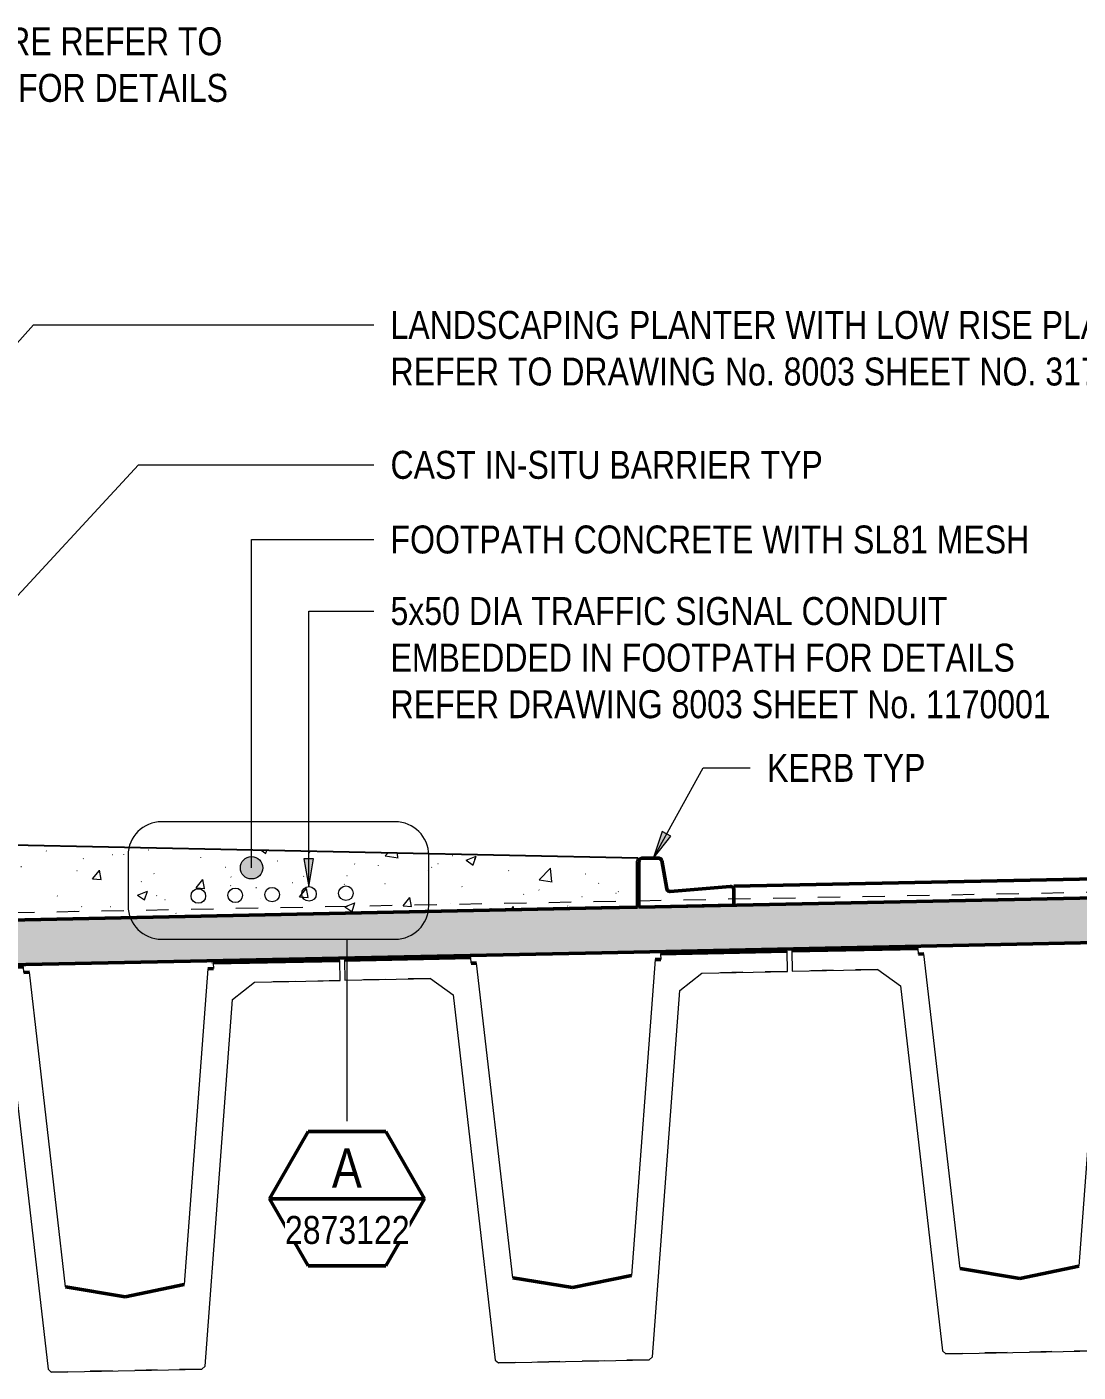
# Model space of a CAD drawing. Header units: metres. Extents: x -1215.1 to -1160.7, y 0 to 26.6.
# Drawn here: x -1209.93 to -1205.23, y 19.72 to 25.74 of the extents above; entities that cross this region are included whole.
import ezdxf

# ---------------------------------------------------------------- set-up
doc = ezdxf.new("R2010")
doc.units = ezdxf.units.M
doc.linetypes.add('JacobsDash', pattern=[0.0045, 0.003, -0.0015])
for name, color, linetype, lineweight in [('A-ANNO-SYMB', 7, 'Continuous', 9), ('A-DETL', 7, 'Continuous', 13), ('A-DETL-GENF', 7, 'Continuous', 9), ('A-FLOR', 7, 'Continuous', 50), ('A-FLOR-PATT', 7, 'Continuous', 50), ('A-ROOF', 7, 'Continuous', 50), ('G-ANNO-TEXT', 7, 'Continuous', 9), ('S-BEAM', 7, 'Continuous', 50), ('S-BEAM-HDLN', 7, 'JacobsDash', 18)]:
    doc.layers.add(name, color=color, linetype=linetype, lineweight=lineweight)
doc.styles.add('Arial Narrow', font='ARIALN.TTF', dxfattribs={"height": 0.125})
doc.styles.add('Arial Narrow_1', font='ARIALN.TTF', dxfattribs={"height": 0.175})

# ---------------------------------------------------------------- blocks, each defined once
blk = doc.blocks.new('Kerb_North - Kerb_North-5241467-DRG-2873122 - SECTION 1')
at = {"layer": 'A-ROOF'}
for p, q in [((-1207.1949, 22.0085), (-1207.1951, 21.804)), ((-1207.1799, 22.0229), (-1207.1074, 22.0228)), ((-1207.1074, 22.0228), (-1207.1799, 22.0229)), ((-1207.0707, 21.8864), (-1207.093, 22.0117)), ((-1207.0546, 21.8741), (-1206.7863, 21.8964)), ((-1206.7863, 21.8964), (-1207.0546, 21.874)), ((-1206.7701, 21.8822), (-1206.7701, 21.8823)), ((-1206.7701, 21.8127), (-1206.77, 21.8814)), ((-1207.1951, 21.804), (-1206.7701, 21.8127)), ((-1207.1951, 21.804), (-1207.1951, 21.804))]:
    blk.add_line(p, q, dxfattribs=at)
at = {"layer": 'A-ROOF', "flags": 128}
for points in [[(-1207.1799, 22.0229), (-1207.1837, 22.0224), (-1207.1872, 22.0209), (-1207.1903, 22.0187), (-1207.1927, 22.0157), (-1207.1942, 22.0122), (-1207.1949, 22.0085)], [(-1207.1903, 22.0187), (-1207.1872, 22.021), (-1207.1837, 22.0224), (-1207.1799, 22.0229)], [(-1207.1074, 22.0228), (-1207.1036, 22.0223), (-1207.1, 22.0208), (-1207.0969, 22.0185)], [(-1207.093, 22.0117), (-1207.0945, 22.0153), (-1207.0969, 22.0184), (-1207.1, 22.0208), (-1207.1036, 22.0223), (-1207.1074, 22.0228)], [(-1207.0546, 21.874), (-1207.0583, 21.8742), (-1207.0618, 21.8752), (-1207.065, 21.8771), (-1207.0677, 21.8797), (-1207.0696, 21.8829), (-1207.0707, 21.8864)], [(-1207.065, 21.8772), (-1207.0618, 21.8753), (-1207.0583, 21.8742), (-1207.0546, 21.8741)], [(-1206.7863, 21.8964), (-1206.7828, 21.8963), (-1206.7794, 21.8953), (-1206.7763, 21.8936)], [(-1206.77, 21.8814), (-1206.7705, 21.8849), (-1206.7717, 21.8882), (-1206.7737, 21.8912), (-1206.7763, 21.8936), (-1206.7793, 21.8953), (-1206.7828, 21.8962), (-1206.7863, 21.8964)]]:
    blk.add_lwpolyline(points, dxfattribs=at)
blk = doc.blocks.new('06_SFR_GCT_Girder_SuperT_BR08Edge_CS - Super T - 1815-6267083-DRG-2873122 - SECTION 1')
at = {"layer": 'S-BEAM'}
for p, q in [((-1206.5118, 21.6076), (-1205.9461, 21.6189)), ((-1206.5118, 21.6076), (-1206.5118, 21.6076)), ((-1205.9461, 21.6189), (-1205.9461, 21.6189)), ((-1205.1225, 21.6104), (-1205.0975, 21.6109)), ((-1205.1225, 21.6103), (-1205.1225, 21.6104)), ((-1205.098, 21.6359), (-1204.5322, 21.6472)), ((-1205.098, 21.6359), (-1205.098, 21.6358)), ((-1204.5322, 21.6472), (-1204.5322, 21.6471)), ((-1205.9456, 21.5939), (-1205.9206, 21.5944)), ((-1205.9206, 21.5944), (-1205.9206, 21.5944)), ((-1205.7588, 20.187), (-1205.4924, 20.1427)), ((-1205.7588, 20.187), (-1205.7588, 20.1869)), ((-1205.4924, 20.1427), (-1205.2279, 20.1976)), ((-1205.2279, 20.1976), (-1205.2279, 20.1976)), ((-1205.4924, 20.1427), (-1205.4923, 20.1426))]:
    blk.add_line(p, q, dxfattribs=at)
at = {"layer": 'S-BEAM', "lineweight": 18}
for p, q in [((-1205.9461, 21.6189), (-1206.5118, 21.6076)), ((-1206.5118, 21.6076), (-1206.51, 21.5176)), ((-1205.9456, 21.5939), (-1205.9461, 21.6189)), ((-1205.1225, 21.6103), (-1205.2279, 20.1976)), ((-1205.0975, 21.6108), (-1205.1225, 21.6103)), ((-1204.5322, 21.6471), (-1205.098, 21.6358)), ((-1205.098, 21.6358), (-1205.0975, 21.6108)), ((-1204.5304, 21.5572), (-1204.5322, 21.6471)), ((-1205.9206, 21.5944), (-1205.9456, 21.5939)), ((-1205.7588, 20.1869), (-1205.9206, 21.5944)), ((-1205.0124, 21.4725), (-1204.914, 21.5495)), ((-1204.914, 21.5495), (-1204.5304, 21.5572)), ((-1206.51, 21.5176), (-1206.1265, 21.5252)), ((-1206.1265, 21.5252), (-1206.025, 21.4523)), ((-1206.025, 21.4523), (-1205.8373, 19.8186)), ((-1205.1348, 19.8327), (-1205.0124, 21.4725)), ((-1205.4923, 20.1426), (-1205.7588, 20.1869)), ((-1205.2279, 20.1976), (-1205.4923, 20.1426)), ((-1205.8373, 19.8186), (-1205.8228, 19.8059)), ((-1205.8228, 19.8059), (-1205.1487, 19.8194)), ((-1205.1487, 19.8194), (-1205.1348, 19.8327))]:
    blk.add_line(p, q, dxfattribs=at)
at = {"layer": 'S-BEAM-HDLN'}
for p, q in [((-1204.5304, 21.5572), (-1204.9137, 21.5495)), ((-1206.1268, 21.5253), (-1206.51, 21.5176)), ((-1205.4924, 20.1427), (-1205.4923, 20.1426)), ((-1205.1488, 19.8195), (-1205.8227, 19.806))]:
    blk.add_line(p, q, dxfattribs=at)
blk = doc.blocks.new('06_SFR_GCT_Girder_SuperT_BR08Edge_CS - Super T - 1815-6266581-DRG-2873122 - SECTION 1')
at = {"layer": 'S-BEAM'}
for p, q in [((-1207.098, 21.595), (-1206.5322, 21.6063)), ((-1206.5322, 21.6063), (-1206.5322, 21.6062)), ((-1208.5118, 21.5667), (-1207.9461, 21.578)), ((-1208.5118, 21.5667), (-1208.5118, 21.5667)), ((-1207.9461, 21.578), (-1207.9461, 21.578)), ((-1207.9456, 21.553), (-1207.9206, 21.5535)), ((-1207.9206, 21.5535), (-1207.9206, 21.5535)), ((-1207.1225, 21.5695), (-1207.0975, 21.57)), ((-1207.1225, 21.5694), (-1207.1225, 21.5695)), ((-1207.098, 21.595), (-1207.098, 21.5949)), ((-1207.7588, 20.1461), (-1207.4923, 20.1018)), ((-1207.7588, 20.1461), (-1207.7588, 20.146)), ((-1207.4923, 20.1018), (-1207.2279, 20.1567)), ((-1207.4923, 20.1018), (-1207.4923, 20.1017)), ((-1207.2279, 20.1567), (-1207.2279, 20.1567))]:
    blk.add_line(p, q, dxfattribs=at)
at = {"layer": 'S-BEAM', "lineweight": 18}
for p, q in [((-1206.5322, 21.6062), (-1207.098, 21.5949)), ((-1206.5304, 21.5163), (-1206.5322, 21.6062)), ((-1207.9461, 21.578), (-1208.5118, 21.5667)), ((-1208.5118, 21.5667), (-1208.51, 21.4767)), ((-1207.9456, 21.553), (-1207.9461, 21.578)), ((-1207.9206, 21.5535), (-1207.9456, 21.553)), ((-1207.7588, 20.146), (-1207.9206, 21.5535)), ((-1207.1225, 21.5694), (-1207.2279, 20.1567)), ((-1207.0975, 21.5699), (-1207.1225, 21.5694)), ((-1207.098, 21.5949), (-1207.0975, 21.5699)), ((-1208.51, 21.4767), (-1208.1265, 21.4843)), ((-1208.1265, 21.4843), (-1208.025, 21.4114)), ((-1207.0124, 21.4316), (-1206.914, 21.5086)), ((-1206.914, 21.5086), (-1206.5304, 21.5163)), ((-1207.1348, 19.7918), (-1207.0124, 21.4316)), ((-1208.025, 21.4114), (-1207.8372, 19.7777)), ((-1207.4923, 20.1017), (-1207.7588, 20.146)), ((-1207.2279, 20.1567), (-1207.4923, 20.1017)), ((-1207.8372, 19.7777), (-1207.8228, 19.765)), ((-1207.8228, 19.765), (-1207.1487, 19.7785)), ((-1207.1487, 19.7785), (-1207.1348, 19.7918))]:
    blk.add_line(p, q, dxfattribs=at)
at = {"layer": 'S-BEAM-HDLN'}
for p, q in [((-1208.1268, 21.4844), (-1208.51, 21.4767)), ((-1206.5304, 21.5163), (-1206.9137, 21.5087)), ((-1207.4923, 20.1018), (-1207.4923, 20.1017)), ((-1207.1488, 19.7786), (-1207.8227, 19.7651))]:
    blk.add_line(p, q, dxfattribs=at)
blk = doc.blocks.new('06_SFR_GCT_Girder_SuperT_BR08Edge_CS - Super T - 1815-6266069-DRG-2873122 - SECTION 1')
at = {"layer": 'S-BEAM'}
for p, q in [((-1209.098, 21.5539), (-1208.5322, 21.5652)), ((-1209.098, 21.5539), (-1209.098, 21.5538)), ((-1208.5322, 21.5652), (-1208.5322, 21.5651)), ((-1210.5118, 21.5256), (-1209.9461, 21.5369)), ((-1210.5118, 21.5255), (-1210.5118, 21.5256)), ((-1209.9461, 21.5368), (-1209.9461, 21.5369)), ((-1209.9456, 21.5119), (-1209.9206, 21.5124)), ((-1209.9206, 21.5124), (-1209.9206, 21.5123)), ((-1209.1225, 21.5284), (-1209.0975, 21.5289)), ((-1209.1225, 21.5283), (-1209.1225, 21.5284)), ((-1209.7588, 20.105), (-1209.4923, 20.0606)), ((-1209.7588, 20.105), (-1209.7588, 20.1049)), ((-1209.4923, 20.0606), (-1209.2279, 20.1156)), ((-1209.2279, 20.1156), (-1209.2279, 20.1155)), ((-1209.4923, 20.0606), (-1209.4923, 20.0606))]:
    blk.add_line(p, q, dxfattribs=at)
at = {"layer": 'S-BEAM', "lineweight": 18}
for p, q in [((-1208.5322, 21.5651), (-1209.098, 21.5538)), ((-1209.098, 21.5538), (-1209.0975, 21.5288)), ((-1208.5304, 21.4751), (-1208.5322, 21.5651)), ((-1209.9461, 21.5368), (-1210.5118, 21.5255)), ((-1210.5118, 21.5255), (-1210.51, 21.4355)), ((-1209.9456, 21.5118), (-1209.9461, 21.5368)), ((-1209.9206, 21.5123), (-1209.9456, 21.5118)), ((-1209.7588, 20.1049), (-1209.9206, 21.5123)), ((-1209.1225, 21.5283), (-1209.2279, 20.1155)), ((-1209.0975, 21.5288), (-1209.1225, 21.5283)), ((-1210.51, 21.4355), (-1210.1265, 21.4432)), ((-1210.1265, 21.4432), (-1210.025, 21.3702)), ((-1209.0124, 21.3905), (-1208.914, 21.4675)), ((-1208.914, 21.4675), (-1208.5304, 21.4751)), ((-1210.025, 21.3702), (-1209.8372, 19.7366)), ((-1209.1347, 19.7507), (-1209.0124, 21.3905)), ((-1209.4923, 20.0606), (-1209.7588, 20.1049)), ((-1209.2279, 20.1155), (-1209.4923, 20.0606)), ((-1209.8227, 19.7239), (-1209.1487, 19.7374)), ((-1209.1487, 19.7374), (-1209.1347, 19.7507)), ((-1209.8372, 19.7366), (-1209.8227, 19.7239))]:
    blk.add_line(p, q, dxfattribs=at)
at = {"layer": 'S-BEAM-HDLN'}
for p, q in [((-1210.1267, 21.4433), (-1210.51, 21.4356)), ((-1208.5304, 21.4752), (-1208.9137, 21.4675)), ((-1209.4923, 20.0606), (-1209.4923, 20.0606)), ((-1209.1488, 19.7374), (-1209.8227, 19.724))]:
    blk.add_line(p, q, dxfattribs=at)
blk = doc.blocks.new('Drafting View - SheetRef-4900799-DRG-2873122 - SECTION 1')
at = {"layer": 'A-ANNO-SYMB', "lineweight": 50}
for p, q in [((-1208.6736, 20.7996), (-1208.8469, 20.4994)), ((-1208.3273, 20.7996), (-1208.6736, 20.7996)), ((-1208.1541, 20.4996), (-1208.3273, 20.7996)), ((-1208.8469, 20.4996), (-1208.1541, 20.4996)), ((-1208.8469, 20.4994), (-1208.6737, 20.1996)), ((-1208.3273, 20.1996), (-1208.1541, 20.4996)), ((-1208.6737, 20.1996), (-1208.3273, 20.1996))]:
    blk.add_line(p, q, dxfattribs=at)

msp = doc.modelspace()

# ---------------------------------------------------------------- hatches: boundary and pattern name
at = {"layer": 'A-DETL-GENF'}
h = msp.add_hatch(dxfattribs=at)
h.set_pattern_fill('FP_2', color=256, style=0, pattern_type=2)
h.set_pattern_definition([(50, (-1197.578, 10.849), (0.462752, -0.040482), [0.04839, -0.53226]), (355, (-1197.578, 10.849), (-0.089515, 0.485288), [0.03871, -0.42581]), (100.451, (-1197.54, 10.846), (0.373239, 0.444792), [0.04112, -0.45235]), (46.184, (-1197.578, 10.979), (0.688537, -0.106788), [0.07258, -0.79839]), (96.636, (-1197.521, 10.97), (0.603004, 0.628464), [0.06168, -0.67852]), (351.184, (-1197.578, 10.979), (0.603003, 0.628458), [0.05806, -0.63871]), (21, (-1197.514, 10.946), (0.385096, -0.259757), [0.04839, -0.53226]), (326, (-1197.514, 10.946), (0.156981, 0.46784), [0.03871, -0.42581]), (71.451, (-1197.482, 10.925), (0.542082, 0.208074), [0.04112, -0.45235]), (37.5, (-1197.578, 10.849), (0.0078486, 0.2147693), [0.00168, -0.41897, 0.00168, -0.43058, -0.42742]), (37.5, (-1197.578, 10.849), (0.0078486, 0.2147693), [-0.8529, 0.00168, -0.42574]), (7.5, (-1197.578, 10.849), (0.1697183, 0.2544596), [0.00168, -0.24477, 0.00168, -0.40929, -0.1629]), (7.5, (-1197.578, 10.849), (0.1697183, 0.2544596), [-0.65742, 0.00168, -0.16123]), (327.5, (-1197.722, 10.849), (0.344396, -0.014553), [0.00168, -0.15961, 0.00168, -0.50155, -0.66774]), (327.5, (-1197.722, 10.849), (0.344396, -0.014553), [-0.66451, 0.00168, -0.66606]), (317.5, (-1197.787, 10.849), (0.376253, 0.064585), [0.00168, -0.208, 0.00168, -0.33252, -0.47419]), (317.5, (-1197.787, 10.849), (0.376253, 0.064585), [-0.54387, 0.00168, -0.47252])])
h.paths.add_polyline_path([(-1210.2076, 21.7418), (-1207.2053, 21.8033), (-1207.2049, 22.0122), (-1207.204, 22.0157), (-1207.2014, 22.0212), (-1207.2001, 22.0233), (-1207.4896, 22.0293), (-1210.1976, 22.0852), (-1210.1976, 21.745), (-1210.2076, 21.745), (-1210.2076, 21.7419)])
h.paths.add_polyline_path([(-1207.1953, 21.8036), (-1207.195, 21.804), (-1207.1944, 22.0121), (-1207.1924, 22.0163), (-1207.19, 22.0191), (-1207.1868, 22.0212), (-1207.1832, 22.0225), (-1207.1864, 22.0215), (-1207.1878, 22.0209), (-1207.1916, 22.0177), (-1207.1933, 22.0154), (-1207.1949, 22.0111), (-1207.1953, 22.0081), (-1207.1953, 21.8039)])
msp.add_hatch(color=256, dxfattribs=at).paths.add_polyline_path([(-1207.2053, 21.8033), (-1207.1953, 21.8039), (-1207.1947, 22.0119), (-1207.1942, 22.0135), (-1207.1916, 22.0177), (-1207.1903, 22.0192), (-1207.1864, 22.0215), (-1207.1839, 22.0225), (-1207.1845, 22.023), (-1207.2005, 22.0227), (-1207.2029, 22.0185), (-1207.2049, 22.0119), (-1207.2053, 22.0072), (-1207.2053, 21.8033)])
at = {"layer": 'A-FLOR-PATT', "true_color": 0xc0c0c0}
msp.add_hatch(color=9, dxfattribs=at).paths.add_polyline_path([(-1212.52, 21.4972), (-1210.711, 21.5315), (-1201.9529, 21.7107), (-1196.267, 21.825), (-1184.2354, 21.585), (-1182.52, 21.551), (-1182.52, 21.751), (-1184.7952, 21.7957), (-1184.8052, 21.796), (-1190.8794, 21.9172), (-1196.267, 22.025), (-1204.1676, 21.8656), (-1210.8116, 21.7296), (-1212.52, 21.6972)])
at = {"layer": 'G-ANNO-TEXT'}
for points in [[(-1207.1319, 22.0221), (-1207.0522, 22.1209), (-1207.0908, 22.1422)], [(-1208.6717, 21.8948), (-1208.6496, 22.0198), (-1208.6937, 22.0198)]]:
    msp.add_hatch(color=256, dxfattribs=at).paths.add_polyline_path(points)
h = msp.add_hatch(color=256, dxfattribs=at)
edge = h.paths.add_edge_path()
edge.add_arc((-1208.927, 21.9797), 0.05, 0, 360)

# ---------------------------------------------------------------- linework, layer by layer
at = {"layer": 'A-ANNO-SYMB', "lineweight": 18}
for p, q in [((-1208.285, 22.1859), (-1209.329, 22.1859)), ((-1209.479, 22.0359), (-1209.479, 21.8101)), ((-1208.135, 21.8101), (-1208.135, 22.0359)), ((-1209.329, 21.6601), (-1208.285, 21.6601)), ((-1208.5005, 21.6601), (-1208.5005, 20.8459))]:
    msp.add_line(p, q, dxfattribs=at)
for centre, start, end in [((-1209.329, 22.0359), 90, 180), ((-1208.285, 22.0359), 0, 90), ((-1209.329, 21.8101), 180, 270), ((-1208.285, 21.8101), 270, 0)]:
    msp.add_arc(centre, 0.15, start, end, dxfattribs=at)
at = {"layer": 'A-DETL', "lineweight": 25}
for p, q in [((-1207.2001, 22.0233), (-1210.1976, 22.0853)), ((-1207.195, 21.8036), (-1207.195, 22.0081)), ((-1210.2076, 21.7417), (-1207.2053, 21.8033))]:
    msp.add_line(p, q, dxfattribs=at)
at = {"layer": 'A-DETL', "linetype": 'JacobsDash', "lineweight": 18}
for p, q in [((-1207.1953, 21.8327), (-1196.2669, 22.0402)), ((-1210.1976, 21.7758), (-1207.2053, 21.8326))]:
    msp.add_line(p, q, dxfattribs=at)
at = {"layer": 'A-DETL', "lineweight": 18}
for p, q in [((-1207.2053, 21.8033), (-1207.2053, 22.0099)), ((-1207.2001, 22.0233), (-1207.1803, 22.0229)), ((-1207.1953, 22.0095), (-1207.1953, 21.8033)), ((-1207.1953, 21.8033), (-1207.2053, 21.8033))]:
    msp.add_line(p, q, dxfattribs=at)
at = {"layer": 'A-DETL', "color": 1, "lineweight": 9, "true_color": 0xff0000}
for centre in [(-1209.1651, 21.8535), (-1209.0002, 21.8566), (-1208.8352, 21.8598), (-1208.6702, 21.8629), (-1208.5053, 21.866)]:
    msp.add_circle(centre, 0.0325, dxfattribs=at)
at = {"layer": 'A-DETL', "lineweight": 18}
for radius, start, end in [(0.0248, 142.20504, 175.71606), (0.0148, 89.00416, 174.45476)]:
    msp.add_arc((-1207.1805, 22.0081), radius, start, end, dxfattribs=at)
at = {"layer": 'A-DETL', "lineweight": 25}
msp.add_arc((-1207.1803, 22.0081), 0.0148, 90, 180, dxfattribs=at)
at = {"layer": 'A-FLOR'}
for p, q in [((-1206.77, 21.8974), (-1202.8772, 21.9784)), ((-1207.1953, 21.8035), (-1202.8625, 21.8925)), ((-1202.8603, 21.8925), (-1207.1953, 21.8035)), ((-1206.77, 21.8974), (-1206.77, 21.8973)), ((-1210.7121, 21.7316), (-1207.3638, 21.8001)), ((-1207.3602, 21.8001), (-1210.711, 21.7315)), ((-1207.3627, 21.8001), (-1207.2053, 21.8033)), ((-1207.2008, 21.8033), (-1207.3602, 21.8001)), ((-1207.3602, 21.6001), (-1202.8603, 21.6925)), ((-1210.711, 21.5315), (-1207.3602, 21.6001))]:
    msp.add_line(p, q, dxfattribs=at)
at = {"layer": 'A-FLOR', "lineweight": 13}
for p, q in [((-1202.875, 21.9784), (-1206.77, 21.8973)), ((-1206.77, 21.8973), (-1206.77, 21.8123)), ((-1206.77, 21.8123), (-1202.875, 21.8934))]:
    msp.add_line(p, q, dxfattribs=at)
at = {"layer": 'A-FLOR', "lineweight": 18}
msp.add_line((-1207.3638, 21.8001), (-1207.3602, 21.8001), dxfattribs=at)
at = {"layer": 'G-ANNO-TEXT'}
for p, q in [((-1210.9739, 23.2126), (-1209.9023, 24.4082)), ((-1209.9023, 24.4082), (-1208.3807, 24.4082)), ((-1210.3296, 22.8123), (-1209.4331, 23.7823)), ((-1209.4331, 23.7823), (-1208.3807, 23.7823)), ((-1208.927, 23.4484), (-1208.3807, 23.4484)), ((-1208.927, 21.9797), (-1208.927, 23.4484)), ((-1208.6717, 23.1283), (-1208.3807, 23.1283)), ((-1208.6717, 21.8948), (-1208.6717, 23.1283)), ((-1207.1319, 22.0221), (-1206.9084, 22.4268)), ((-1206.9084, 22.4268), (-1206.697, 22.4268)), ((-1207.0908, 22.1422), (-1207.1319, 22.0221)), ((-1207.1319, 22.0221), (-1207.0522, 22.1209)), ((-1207.0522, 22.1209), (-1207.0908, 22.1422)), ((-1208.6496, 22.0198), (-1208.6937, 22.0198)), ((-1208.6937, 22.0198), (-1208.6717, 21.8948)), ((-1208.6717, 21.8948), (-1208.6496, 22.0198))]:
    msp.add_line(p, q, dxfattribs=at)
msp.add_circle((-1208.927, 21.9797), 0.05, dxfattribs=at)

# ---------------------------------------------------------------- block references
at = {"layer": 'A-ANNO-SYMB', "lineweight": 50}
msp.add_blockref('Drafting View - SheetRef-4900799-DRG-2873122 - SECTION 1', (0, 0), dxfattribs=at)
at = {"layer": 'A-ROOF'}
msp.add_blockref('Kerb_North - Kerb_North-5241467-DRG-2873122 - SECTION 1', (0, 0), dxfattribs=at)
at = {"layer": 'S-BEAM-HDLN'}
for name in ['06_SFR_GCT_Girder_SuperT_BR08Edge_CS - Super T - 1815-6266581-DRG-2873122 - SECTION 1', '06_SFR_GCT_Girder_SuperT_BR08Edge_CS - Super T - 1815-6267083-DRG-2873122 - SECTION 1', '06_SFR_GCT_Girder_SuperT_BR08Edge_CS - Super T - 1815-6266069-DRG-2873122 - SECTION 1']:
    msp.add_blockref(name, (0, 0), dxfattribs=at)

# ---------------------------------------------------------------- texts
at = {"layer": 'G-ANNO-TEXT', "char_height": 0.125, "attachment_point": 1, "style": 'Arial Narrow', "bg_fill": 3, "box_fill_scale": 1, "bg_fill_color": 256, "bg_fill_true_color": 13158600, "bg_fill_transparency": 0}
for s, insert in [('CANOPY STRUCTURE REFER TO ', (-1211.3481, 25.7395)), ('SHEET No. 2873231 FOR DETAILS', (-1211.3481, 25.5311)), ('LANDSCAPING PLANTER WITH LOW RISE PLANTING', (-1208.3057, 24.4707)), ('REFER TO DRAWING No. 8003 SHEET NO. 3170001', (-1208.3057, 24.2623)), ('CAST IN-SITU BARRIER TYP', (-1208.3057, 23.8448)), ('FOOTPATH CONCRETE WITH SL81 MESH', (-1208.3057, 23.5109)), ('5x50 DIA TRAFFIC SIGNAL CONDUIT', (-1208.3057, 23.1908)), ('EMBEDDED IN FOOTPATH FOR DETAILS', (-1208.3057, 22.9824)), ('REFER DRAWING 8003 SHEET No. 1170001', (-1208.3057, 22.7741)), ('KERB TYP', (-1206.622, 22.4893))]:
    msp.add_mtext(s, dxfattribs=dict(at, insert=insert))

# ---------------------------------------------------------------- next in the draw order: texts
at = {"layer": 'A-ANNO-SYMB', "insert": (-1208.5678, 20.7245), "char_height": 0.175, "attachment_point": 1, "style": 'Arial Narrow_1', "bg_fill": 3, "box_fill_scale": 1, "bg_fill_color": 256, "bg_fill_transparency": 0}
msp.add_mtext('A', dxfattribs=at)
at = {"layer": 'A-ANNO-SYMB', "insert": (-1208.7778, 20.4224), "char_height": 0.125, "attachment_point": 1, "style": 'Arial Narrow', "bg_fill": 3, "box_fill_scale": 1, "bg_fill_color": 256, "bg_fill_true_color": 13158600, "bg_fill_transparency": 0}
msp.add_mtext('2873122', dxfattribs=at)

doc.saveas('drawing.dxf')
